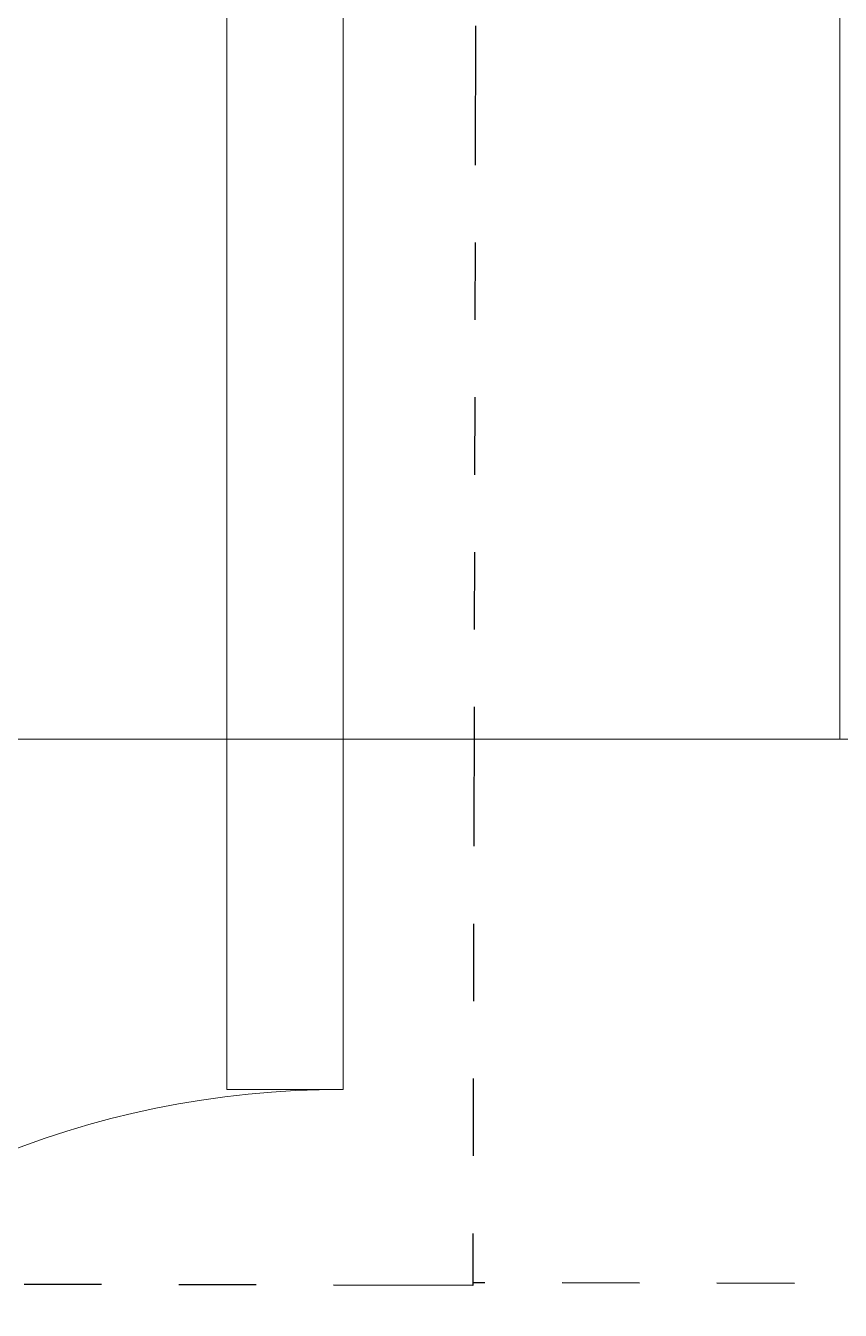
# Model space of a CAD drawing. Header units: millimetres. Extents: x -461 to 1315, y -154 to 152.
# Drawn here: x -185.456 to -184.403, y -109.898 to -108.239 of the extents above; entities that cross this region are included whole.
import ezdxf

# ---------------------------------------------------------------- set-up
doc = ezdxf.new("R2010")
doc.units = ezdxf.units.MM
for name, pattern in [('ACAD_ISO04W100', [30, 24, -3, 0, -3]), ('ACAD_ISO06W100', [36, 24, -3, 0, -3, 0, -3, 0, -3]), ('DASHED', [0.75, 0.5, -0.25])]:
    doc.linetypes.add(name, pattern=pattern)
for name, color, linetype, lineweight in [('A-DOOR', 251, 'Continuous', 13), ('A-WALL', 253, 'Continuous', 15), ('E-CONT', 222, 'DASHED', 13), ('Internet', 74, 'ACAD_ISO06W100', 13)]:
    doc.layers.add(name, color=color, linetype=linetype, lineweight=lineweight)

msp = doc.modelspace()

# ---------------------------------------------------------------- linework, layer by layer
at = {"layer": 'A-DOOR'}
msp.add_arc((-185.0456, -110.8126), 1.2, 90, 180, dxfattribs=at)
msp.add_arc((-185.0456, -110.8126), 1.2, 90, 180, dxfattribs=at)
at = {"layer": 'A-WALL'}
for p, q in [((-185.1956, -109.6126), (-185.1956, -107.8126)), ((-185.1956, -107.8126), (-185.1956, -109.6126)), ((-185.1956, -109.6126), (-185.1956, -107.8126)), ((-185.1956, -107.8126), (-185.1956, -109.6126)), ((-185.0456, -107.8126), (-185.0456, -109.6126)), ((-185.0456, -107.8126), (-185.0456, -109.6126)), ((-185.0456, -109.6126), (-185.1956, -109.6126)), ((-185.0456, -109.6126), (-185.1956, -109.6126))]:
    msp.add_line(p, q, dxfattribs=at)
at = {"layer": 'E-CONT', "linetype": 'ACAD_ISO04W100'}
for p, q in [((-184.4036, -109.1603), (-184.4036, -107.8027)), ((-186.4746, -109.1603), (-184.4036, -109.1603)), ((-184.4036, -109.1603), (-183.6522, -109.1603))]:
    msp.add_line(p, q, dxfattribs=at)
at = {"layer": 'Internet', "color": 74, "linetype": 'ACAD_ISO06W100', "lineweight": 30, "ltscale": 0.0075}
for p, q in [((-184.8744, -108.2386, 0.0657), (-184.8778, -109.8658, 0.0678)), ((-184.8778, -109.8658, 0.0678), (-186.4533, -109.8624, 0.0699)), ((-183.3023, -109.8658, 0.2077), (-184.8778, -109.8624, 0.2097))]:
    msp.add_line(p, q, dxfattribs=at)

doc.saveas('drawing.dxf')
